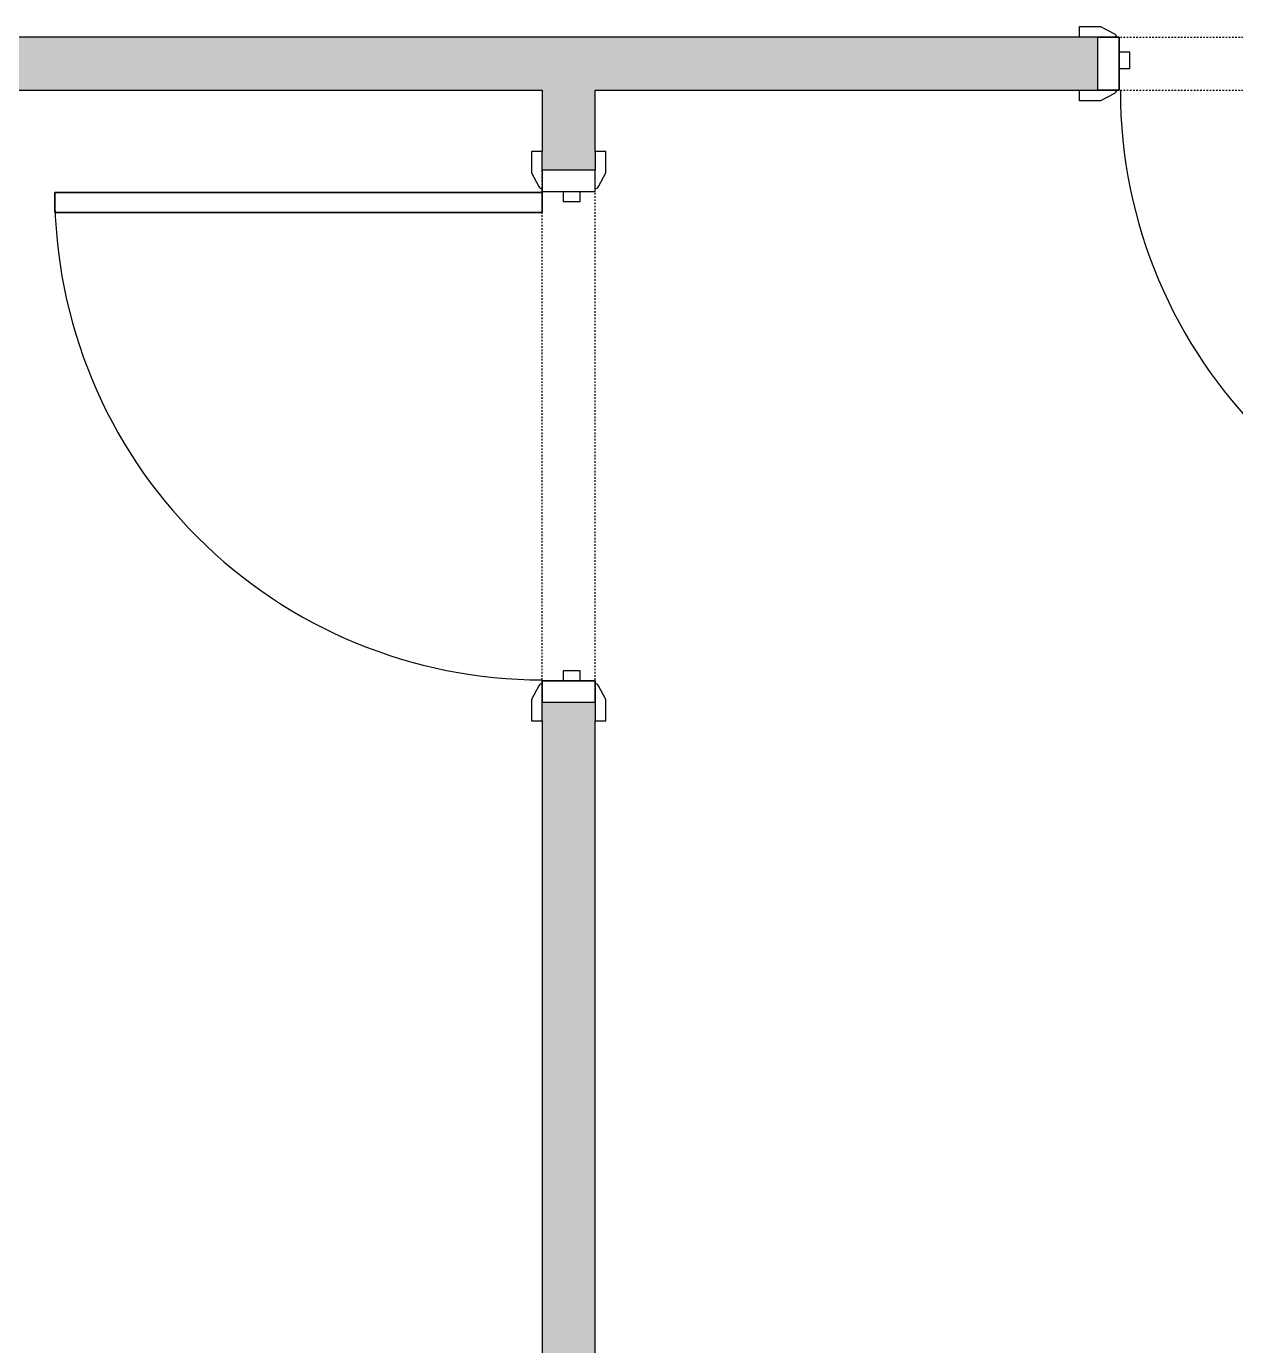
# Model space of a CAD drawing. Extents: x -5566 to 5867, y -120 to 4683.
# Drawn here: x -4759.4 to -4532.1, y 1367.1 to 1615 of the extents above; entities that cross this region are included whole.
import ezdxf

# ---------------------------------------------------------------- set-up
doc = ezdxf.new("R2010")
doc.units = 0
doc.linetypes.add('DASH', pattern=[0.6, 0.3, -0.3])
for name, color, linetype in [('A-DOOR', 31, 'CONTINUOUS'), ('A-DOOR-FRAM', 31, 'CONTINUOUS'), ('A-DOOR-HDLN', 31, 'DASH'), ('A-WALL-PATT', 111, 'CONTINUOUS'), ('I-WALL', 2, 'CONTINUOUS')]:
    doc.layers.add(name, color=color, linetype=linetype)

# ---------------------------------------------------------------- blocks, each defined once
blk = doc.blocks.new('AR_INT_WOOD_SINGLE_LOUVER1')
at = {"layer": 'A-DOOR'}
for p, q in [((-46, 5), (-50, 5)), ((-46, -5), (-46, 5)), ((46, -5), (46, 5)), ((46, 5), (50, 5)), ((-50, -5), (-46, -5)), ((42, -5), (45.8, -5)), ((42, -96.6), (42, -5)), ((42, -5), (42, -96.6)), ((45.8, -5), (42, -5)), ((45.8, -5), (45.8, -96.6)), ((45.8, -96.6), (45.8, -5)), ((50, -5), (46, -5)), ((45.8, -96.6), (42, -96.6)), ((42, -96.6), (45.8, -96.6))]:
    blk.add_line(p, q, dxfattribs=at)
blk.add_arc((45.8, -5), 91.6, 180, 270, dxfattribs=at)
at = {"layer": 'A-DOOR-FRAM'}
for p, q in [((-53.5, 7), (-49.5, 7)), ((-53.5, 5), (-53.5, 7)), ((-50, 5), (-53.5, 5)), ((-50, -5), (-50, 5)), ((-50, 5), (-46, 5)), ((-49.5, 7), (-46.9, 5.6)), ((-46, 5), (-46, -5)), ((46, 5), (50, 5)), ((46, -5), (46, 5)), ((46.9, 5.6), (49.5, 7)), ((49.5, 7), (53.5, 7)), ((50, 5), (50, -5)), ((53.5, 5), (50, 5)), ((53.5, 7), (53.5, 5)), ((-46, 2.2), (-44.1, 2.2)), ((-44.1, 2.2), (-44.1, -1)), ((44.1, 2.2), (46, 2.2)), ((44.1, -1), (44.1, 2.2)), ((-44.1, -1), (-46, -1)), ((46, -1), (44.1, -1)), ((-53.5, -7), (-53.5, -5)), ((-53.5, -5), (-50, -5)), ((-49.5, -7), (-53.5, -7)), ((-46, -5), (-50, -5)), ((-46.9, -5.6), (-49.5, -7)), ((50, -5), (46, -5)), ((49.5, -7), (46.9, -5.6)), ((53.5, -7), (49.5, -7)), ((50, -5), (53.5, -5)), ((53.5, -5), (53.5, -7))]:
    blk.add_line(p, q, dxfattribs=at)
for centre, start, end in [((-47.3, 4.9), 7.125, 60.2551), ((47.3, 4.9), 119.7449, 172.875), ((-47.3, -4.9), 299.7449, 352.875), ((47.3, -4.9), 187.125, 240.2551)]:
    blk.add_arc(centre, 0.806, start, end, dxfattribs=at)
at = {"layer": 'A-DOOR-HDLN'}
for p, q in [((-50, 5), (50, 5)), ((-50, -5), (50, -5))]:
    blk.add_line(p, q, dxfattribs=at)
blk = doc.blocks.new('AR_INT_WOOD_SINGLE_LOUVER2')
at = {"layer": 'A-DOOR'}
for p, q in [((42, 96.6), (42, 5)), ((45.8, 96.6), (42, 96.6)), ((42, 5), (42, 96.6)), ((42, 96.6), (45.8, 96.6)), ((45.8, 5), (45.8, 96.6)), ((45.8, 96.6), (45.8, 5)), ((-50, 5), (-46, 5)), ((-46, 5), (-46, -5)), ((42, 5), (45.8, 5)), ((45.8, 5), (42, 5)), ((46, 5), (46, -5)), ((50, 5), (46, 5)), ((-46, -5), (-50, -5)), ((46, -5), (50, -5))]:
    blk.add_line(p, q, dxfattribs=at)
blk.add_arc((45.8, 5), 91.6, 90, 180, dxfattribs=at)
at = {"layer": 'A-DOOR-FRAM'}
for p, q in [((-49.5, 7), (-53.5, 7)), ((-53.5, 7), (-53.5, 5)), ((-53.5, 5), (-50, 5)), ((-46, 5), (-50, 5)), ((-50, 5), (-50, -5)), ((-46.9, 5.6), (-49.5, 7)), ((-46, -5), (-46, 5)), ((50, 5), (46, 5)), ((46, 5), (46, -5)), ((49.5, 7), (46.9, 5.6)), ((53.5, 7), (49.5, 7)), ((50, -5), (50, 5)), ((50, 5), (53.5, 5)), ((53.5, 5), (53.5, 7)), ((-44.1, 1), (-46, 1)), ((-44.1, -2.2), (-44.1, 1)), ((46, 1), (44.1, 1)), ((44.1, 1), (44.1, -2.2)), ((-46, -2.2), (-44.1, -2.2)), ((44.1, -2.2), (46, -2.2)), ((-53.5, -5), (-53.5, -7)), ((-50, -5), (-53.5, -5)), ((-53.5, -7), (-49.5, -7)), ((-50, -5), (-46, -5)), ((-49.5, -7), (-46.9, -5.6)), ((46, -5), (50, -5)), ((46.9, -5.6), (49.5, -7)), ((49.5, -7), (53.5, -7)), ((53.5, -5), (50, -5)), ((53.5, -7), (53.5, -5))]:
    blk.add_line(p, q, dxfattribs=at)
for centre, start, end in [((-47.3, 4.9), 7.125, 60.2551), ((47.3, 4.9), 119.7449, 172.875), ((-47.3, -4.9), 299.7449, 352.875), ((47.3, -4.9), 187.125, 240.2551)]:
    blk.add_arc(centre, 0.806, start, end, dxfattribs=at)
at = {"layer": 'A-DOOR-HDLN'}
for p, q in [((-50, 5), (50, 5)), ((-50, -5), (50, -5))]:
    blk.add_line(p, q, dxfattribs=at)

msp = doc.modelspace()

# ---------------------------------------------------------------- hatches: boundary and pattern name
at = {"layer": 'A-WALL-PATT'}
h = msp.add_hatch(color=256, dxfattribs=at)
h.paths.add_polyline_path([(-4985.5, 1612.99), (-4985.5, 1602.99), (-4558, 1602.99), (-4558, 1612.99), (-4983.96, 1612.99)], flags=0)
h.paths.add_polyline_path([(-4458, 1612.99), (-4458, 1602.99), (-4158.5, 1602.99), (-4158.5, 1612.99), (-4454.5, 1612.99)], flags=0)
h.paths.add_polyline_path([(-3958.5, 1612.99), (-3958.5, 1602.99), (-3799.5, 1602.99), (-3809.5, 1612.99)], flags=0)
h = msp.add_hatch(color=256, dxfattribs=at)
h.paths.add_polyline_path([(-4662.5, 1396.52), (-4662.5, 840.49), (-4652.5, 840.49), (-4652.5, 1487.99), (-4662.5, 1487.99), (-4662.5, 1484.49)], flags=0)
h.paths.add_polyline_path([(-4662.5, 1602.99), (-4662.5, 1587.99), (-4652.5, 1587.99), (-4652.5, 1602.99), (-4662.05, 1602.99)], flags=0)

# ---------------------------------------------------------------- linework, layer by layer
at = {"layer": 'I-WALL'}
for p, q in [((-4561.5, 1612.99), (-4985.5, 1612.99)), ((-4985.5, 1602.99), (-4662.5, 1602.99)), ((-4662.5, 1602.99), (-4662.5, 1591.49)), ((-4652.5, 1602.99), (-4561.5, 1602.99)), ((-4652.5, 1591.49), (-4652.5, 1602.99)), ((-4662.5, 1484.49), (-4662.5, 840.49)), ((-4652.5, 840.49), (-4652.5, 1484.49))]:
    msp.add_line(p, q, dxfattribs=at)

# ---------------------------------------------------------------- block references
at = {"layer": 'A-DOOR'}
msp.add_blockref('AR_INT_WOOD_SINGLE_LOUVER1', (-4508, 1607.99), dxfattribs=at)
at = {"layer": 'A-DOOR', "rotation": 89.99999999999999}
msp.add_blockref('AR_INT_WOOD_SINGLE_LOUVER2', (-4657.5, 1537.99), dxfattribs=at)

doc.saveas('drawing.dxf')
